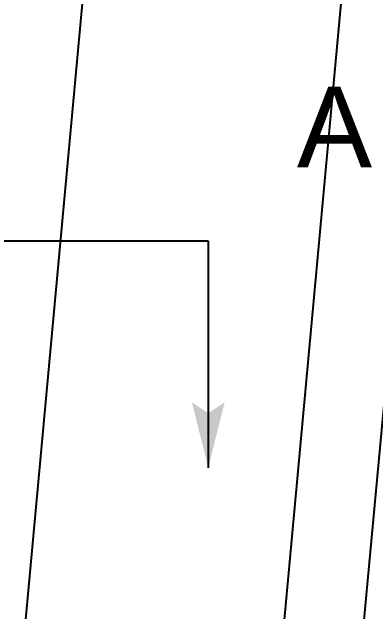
# Model space of a CAD drawing. Extents: x -30 to 1202, y 231 to 898.
# Drawn here: x 435.4 to 439.06, y 408.97 to 415.01 of the extents above; entities that cross this region are included whole.
import ezdxf

# ---------------------------------------------------------------- set-up
doc = ezdxf.new("R2010")
doc.units = 0
doc.header["$LTSCALE"] = 0.04
doc.layers.get('0').update_dxf_attribs({"linetype": 'CONTINUOUS'})
doc.layers.add('0.5', color=5, linetype='CONTINUOUS')
doc.layers.add('PISOS', color=1, linetype='CONTINUOUS')
doc.styles.add('STYLE2', font='arial.ttf')

# ---------------------------------------------------------------- blocks, each defined once
blk = doc.blocks.new('SBPLN120')
for points in [[(-0.254, 0.0635), (0, 0), (-0.2117, 0)], [(-0.254, -0.0635), (0, 0), (-0.2117, 0)]]:
    blk.add_solid(points)

msp = doc.modelspace()

# ---------------------------------------------------------------- linework, layer by layer
at = {"layer": 'PISOS'}
for p, q in [((437.2211, 427.2063), (431.2917, 362.7041)), ((439.8102, 426.9683), (433.8725, 362.3766)), ((440.6069, 426.8951), (434.6759, 362.3766))]:
    msp.add_line(p, q, dxfattribs=at)
at = {"layer": 'PISOS', "color": 5}
for p, q in [((420.9036, 412.707), (437.3813, 412.707)), ((437.3813, 412.707), (437.3813, 410.4177))]:
    msp.add_line(p, q, dxfattribs=at)

# ---------------------------------------------------------------- block references
at = {"layer": '0.5', "xscale": -2.604852120645319, "yscale": 2.604852120645319, "zscale": 2.604852120645319, "rotation": 89.99999999999663}
msp.add_blockref('SBPLN120', (437.3813, 410.4177), dxfattribs=at)

# ---------------------------------------------------------------- texts
at = {"layer": 'PISOS', "color": 5, "style": 'STYLE2', "text_generation_flag": 2}
msp.add_text('A', height=0.8132, dxfattribs=at).set_placement((439.0333, 413.4489))

doc.saveas('drawing.dxf')
